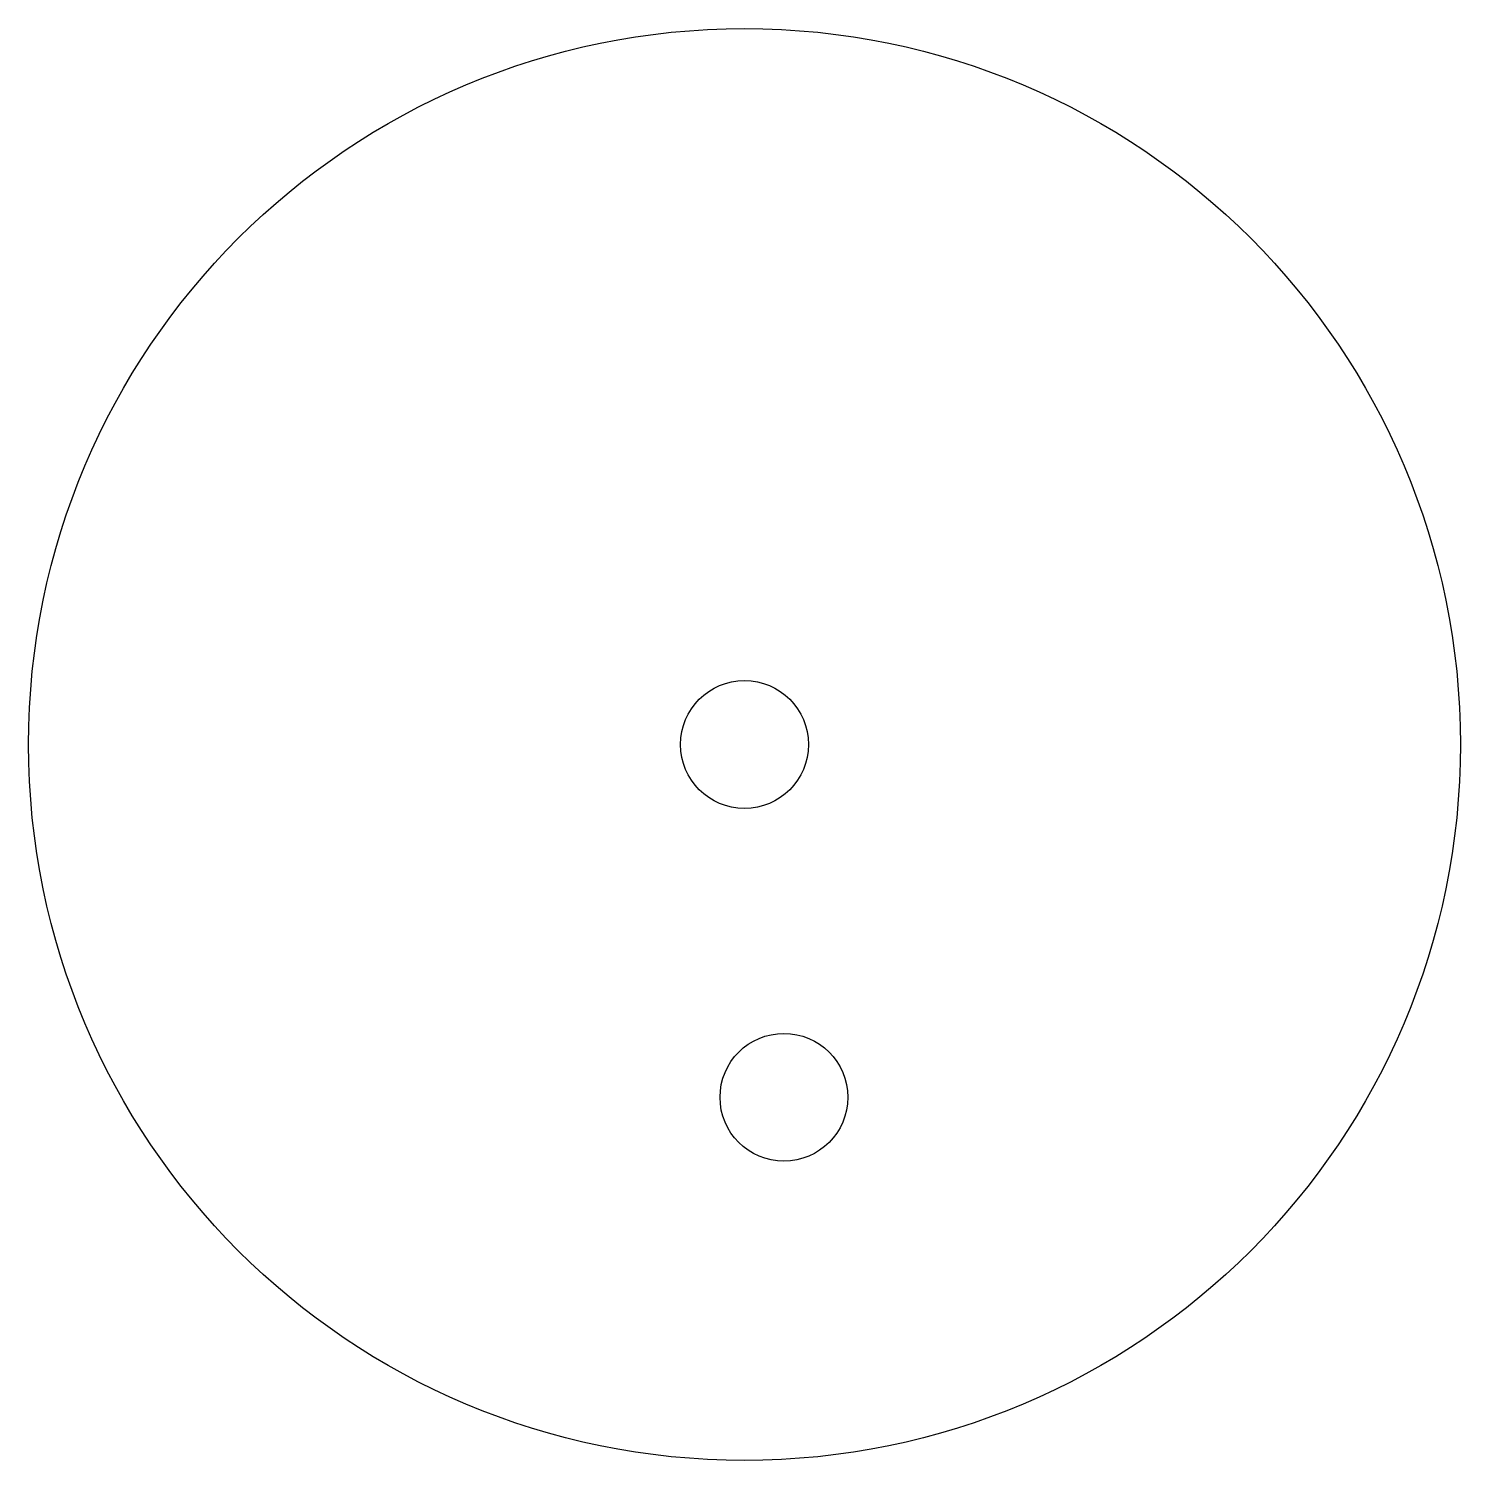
# Model space of a CAD drawing. Header units: millimetres. Extents: x -20.2 to 20.2, y -20.2 to 20.2.
import ezdxf

# ---------------------------------------------------------------- set-up
doc = ezdxf.new("R2010")
doc.units = ezdxf.units.MM

msp = doc.modelspace()

# ---------------------------------------------------------------- linework, layer by layer
at = {"color": 7, "linetype": 'Continuous', "lineweight": 25}
for centre, radius in [((0, 0), 20.165), ((0, 0), 1.8), ((1.11, -9.938), 1.8)]:
    msp.add_circle(centre, radius, dxfattribs=at)

doc.saveas('drawing.dxf')
